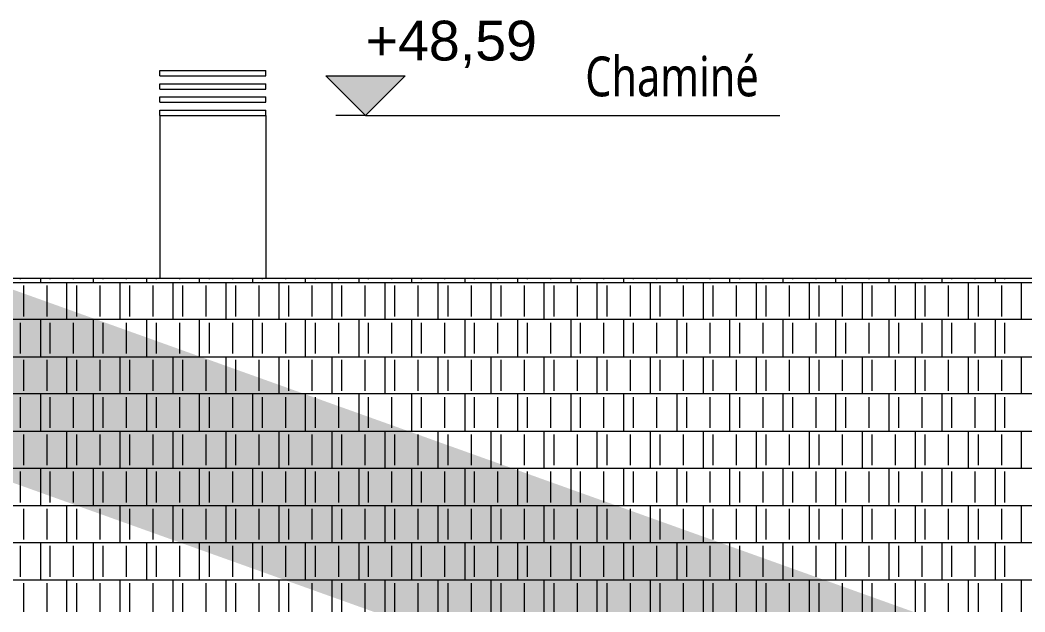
# Model space of a CAD drawing. Header units: metres. Extents: x -111189 to -108577, y -72951 to -72647.
# Drawn here: x -108748.926 to -108745.137, y -72935.468 to -72933.237 of the extents above; entities that cross this region are included whole.
import ezdxf

# ---------------------------------------------------------------- set-up
doc = ezdxf.new("R2010")
doc.units = ezdxf.units.M
doc.header["$MEASUREMENT"] = 0
for name, color, linetype in [('00 - TEXTO GERAL', 7, 'Continuous'), ('02 - ESTRADAS', 7, 'Continuous'), ('03 - COBERTURA', 7, 'Continuous'), ('03 - LAJES', 7, 'Continuous'), ('05 - PAREDES..35', 7, 'Continuous'), ('05 - VIGA', 7, 'Continuous'), ('12 - COTAS GERAIS', 7, 'Continuous')]:
    doc.layers.add(name, color=color, linetype=linetype)
doc.styles.add('ESTILO_GERADO_4', font='malgunsl.ttf', dxfattribs={"width": 0.8})
doc.styles.add('ESTILO_GERADO_7', font='')
doc.styles.get('ESTILO_GERADO_7').set_extended_font_data('Helvetica')
doc.dimstyles.new('ESTILO_GERADO__5', dxfattribs={"dimtxt": 0.15, "dimasz": 0.114, "dimexe": 0.18, "dimexo": 0.0625, "dimgap": 0, "dimtad": 1, "dimzin": 0, "dimdsep": 46, "dimtxsty": 'ESTILO_GERADO_7', "dimblk": 'ARROWHEAD_2', "dimblk1": 'ARROWHEAD_2', "dimblk2": 'ARROWHEAD_2', "dimcen": 0.09, "dimse1": 1, "dimse2": 1, "dimclrd": 7, "dimclre": 7, "dimclrt": 7, "dimadec": 0, "dimazin": 0, "dimtfac": 1, "dimtdec": 4, "dimtmove": 0, "dimatfit": 3, "dimfxl": 1, "dimtolj": 1, "dimtzin": 0, "dimarcsym": 0})

# ---------------------------------------------------------------- blocks, each defined once
blk = doc.blocks.new('*X2869', base_point=(-108919.2794, -72941.9624))
at = {"layer": '05 - PAREDES..35', "color": 7, "linetype": 'Continuous', "lineweight": 13}
for p, q in [((-108749.2494, -72934.2256), (-108748.8494, -72934.2256)), ((-108748.9244, -72934.2135), (-108748.9244, -72934.2103)), ((-108748.8494, -72934.2103), (-108748.8494, -72934.2256)), ((-108748.8494, -72934.2256), (-108748.4494, -72934.2256)), ((-108748.8124, -72934.2135), (-108748.8124, -72934.2103)), ((-108748.7494, -72934.3658), (-108748.7494, -72934.2256)), ((-108748.7244, -72934.2135), (-108748.7244, -72934.2103)), ((-108748.6494, -72934.2256), (-108748.6494, -72934.2103)), ((-108748.6124, -72934.2135), (-108748.6124, -72934.2103)), ((-108748.5494, -72934.3658), (-108748.5494, -72934.2256)), ((-108748.5244, -72934.2135), (-108748.5244, -72934.2103)), ((-108748.4494, -72934.2103), (-108748.4494, -72934.2256)), ((-108748.4494, -72934.2256), (-108748.0494, -72934.2256)), ((-108748.4124, -72934.2135), (-108748.4124, -72934.2103)), ((-108748.3494, -72934.3658), (-108748.3494, -72934.2256)), ((-108748.3244, -72934.2135), (-108748.3244, -72934.2103)), ((-108748.2494, -72934.2256), (-108748.2494, -72934.2103)), ((-108748.2124, -72934.2135), (-108748.2124, -72934.2103)), ((-108748.1494, -72934.3658), (-108748.1494, -72934.2256)), ((-108748.1244, -72934.2135), (-108748.1244, -72934.2103)), ((-108748.0494, -72934.2103), (-108748.0494, -72934.2256)), ((-108748.0494, -72934.2256), (-108747.6494, -72934.2256)), ((-108748.0124, -72934.2135), (-108748.0124, -72934.2103)), ((-108747.9494, -72934.3658), (-108747.9494, -72934.2256)), ((-108747.9244, -72934.2135), (-108747.9244, -72934.2103)), ((-108747.8494, -72934.2256), (-108747.8494, -72934.2103)), ((-108747.8124, -72934.2135), (-108747.8124, -72934.2103)), ((-108747.7494, -72934.3658), (-108747.7494, -72934.2256)), ((-108747.7244, -72934.2135), (-108747.7244, -72934.2103)), ((-108747.6494, -72934.2103), (-108747.6494, -72934.2256)), ((-108747.6494, -72934.2256), (-108747.2494, -72934.2256)), ((-108747.6124, -72934.2135), (-108747.6124, -72934.2103)), ((-108747.5494, -72934.3658), (-108747.5494, -72934.2256)), ((-108747.5244, -72934.2135), (-108747.5244, -72934.2103)), ((-108747.4494, -72934.2256), (-108747.4494, -72934.2103)), ((-108747.4124, -72934.2135), (-108747.4124, -72934.2103)), ((-108747.3494, -72934.3658), (-108747.3494, -72934.2256)), ((-108747.3244, -72934.2135), (-108747.3244, -72934.2103)), ((-108747.2494, -72934.2103), (-108747.2494, -72934.2256)), ((-108747.2494, -72934.2256), (-108746.8494, -72934.2256)), ((-108747.2124, -72934.2135), (-108747.2124, -72934.2103)), ((-108747.1494, -72934.3658), (-108747.1494, -72934.2256)), ((-108747.1244, -72934.2135), (-108747.1244, -72934.2103)), ((-108747.0494, -72934.2256), (-108747.0494, -72934.2103)), ((-108747.0124, -72934.2135), (-108747.0124, -72934.2103)), ((-108746.9494, -72934.3658), (-108746.9494, -72934.2256)), ((-108746.9244, -72934.2135), (-108746.9244, -72934.2103)), ((-108746.8494, -72934.2103), (-108746.8494, -72934.2256)), ((-108746.8494, -72934.2256), (-108746.4494, -72934.2256)), ((-108746.8124, -72934.2135), (-108746.8124, -72934.2103)), ((-108746.7494, -72934.3658), (-108746.7494, -72934.2256)), ((-108746.7244, -72934.2135), (-108746.7244, -72934.2103)), ((-108746.6494, -72934.2256), (-108746.6494, -72934.2103)), ((-108746.6124, -72934.2135), (-108746.6124, -72934.2103)), ((-108746.5494, -72934.3658), (-108746.5494, -72934.2256)), ((-108746.5244, -72934.2135), (-108746.5244, -72934.2103)), ((-108746.4494, -72934.2103), (-108746.4494, -72934.2256)), ((-108746.4494, -72934.2256), (-108746.0494, -72934.2256)), ((-108746.4124, -72934.2135), (-108746.4124, -72934.2103)), ((-108746.3494, -72934.3658), (-108746.3494, -72934.2256)), ((-108746.3244, -72934.2135), (-108746.3244, -72934.2103)), ((-108746.2494, -72934.2256), (-108746.2494, -72934.2103)), ((-108746.2124, -72934.2135), (-108746.2124, -72934.2103)), ((-108746.1494, -72934.3658), (-108746.1494, -72934.2256)), ((-108746.1244, -72934.2135), (-108746.1244, -72934.2103)), ((-108746.0494, -72934.2103), (-108746.0494, -72934.2256)), ((-108746.0494, -72934.2256), (-108745.6494, -72934.2256)), ((-108746.0124, -72934.2135), (-108746.0124, -72934.2103)), ((-108745.9494, -72934.3658), (-108745.9494, -72934.2256)), ((-108745.9244, -72934.2135), (-108745.9244, -72934.2103)), ((-108745.8494, -72934.2256), (-108745.8494, -72934.2103)), ((-108745.8124, -72934.2135), (-108745.8124, -72934.2103)), ((-108745.7494, -72934.3658), (-108745.7494, -72934.2256)), ((-108745.7244, -72934.2135), (-108745.7244, -72934.2103)), ((-108745.6494, -72934.2103), (-108745.6494, -72934.2256)), ((-108745.6494, -72934.2256), (-108745.2494, -72934.2256)), ((-108745.6124, -72934.2135), (-108745.6124, -72934.2103)), ((-108745.5494, -72934.3658), (-108745.5494, -72934.2256)), ((-108745.5244, -72934.2135), (-108745.5244, -72934.2103)), ((-108745.4494, -72934.2256), (-108745.4494, -72934.2103)), ((-108745.4124, -72934.2135), (-108745.4124, -72934.2103)), ((-108745.3494, -72934.3658), (-108745.3494, -72934.2256)), ((-108745.3244, -72934.2135), (-108745.3244, -72934.2103)), ((-108745.2494, -72934.2103), (-108745.2494, -72934.2256)), ((-108745.2494, -72934.2256), (-108744.8494, -72934.2256)), ((-108745.2124, -72934.2135), (-108745.2124, -72934.2103)), ((-108745.1494, -72934.3658), (-108745.1494, -72934.2256)), ((-108748.9124, -72934.3538), (-108748.9124, -72934.2376)), ((-108748.8244, -72934.3538), (-108748.8244, -72934.2376)), ((-108748.7124, -72934.3538), (-108748.7124, -72934.2376)), ((-108748.6244, -72934.3538), (-108748.6244, -72934.2376)), ((-108748.5124, -72934.3538), (-108748.5124, -72934.2376)), ((-108748.4244, -72934.3538), (-108748.4244, -72934.2376)), ((-108748.3124, -72934.3538), (-108748.3124, -72934.2376)), ((-108748.2244, -72934.3538), (-108748.2244, -72934.2376)), ((-108748.1124, -72934.3538), (-108748.1124, -72934.2376)), ((-108748.0244, -72934.3538), (-108748.0244, -72934.2376)), ((-108747.9124, -72934.3538), (-108747.9124, -72934.2376)), ((-108747.8244, -72934.3538), (-108747.8244, -72934.2376)), ((-108747.7124, -72934.3538), (-108747.7124, -72934.2376)), ((-108747.6244, -72934.3538), (-108747.6244, -72934.2376)), ((-108747.5124, -72934.3538), (-108747.5124, -72934.2376)), ((-108747.4244, -72934.3538), (-108747.4244, -72934.2376)), ((-108747.3124, -72934.3538), (-108747.3124, -72934.2376)), ((-108747.2244, -72934.3538), (-108747.2244, -72934.2376)), ((-108747.1124, -72934.3538), (-108747.1124, -72934.2376)), ((-108747.0244, -72934.3538), (-108747.0244, -72934.2376)), ((-108746.9124, -72934.3538), (-108746.9124, -72934.2376)), ((-108746.8244, -72934.3538), (-108746.8244, -72934.2376)), ((-108746.7124, -72934.3538), (-108746.7124, -72934.2376)), ((-108746.6244, -72934.3538), (-108746.6244, -72934.2376)), ((-108746.5124, -72934.3538), (-108746.5124, -72934.2376)), ((-108746.4244, -72934.3538), (-108746.4244, -72934.2376)), ((-108746.3124, -72934.3538), (-108746.3124, -72934.2376)), ((-108746.2244, -72934.3538), (-108746.2244, -72934.2376)), ((-108746.1124, -72934.3538), (-108746.1124, -72934.2376)), ((-108746.0244, -72934.3538), (-108746.0244, -72934.2376)), ((-108745.9124, -72934.3538), (-108745.9124, -72934.2376)), ((-108745.8244, -72934.3538), (-108745.8244, -72934.2376)), ((-108745.7124, -72934.3538), (-108745.7124, -72934.2376)), ((-108745.6244, -72934.3538), (-108745.6244, -72934.2376)), ((-108745.5124, -72934.3538), (-108745.5124, -72934.2376)), ((-108745.4244, -72934.3538), (-108745.4244, -72934.2376)), ((-108745.3124, -72934.3538), (-108745.3124, -72934.2376)), ((-108745.2244, -72934.3538), (-108745.2244, -72934.2376)), ((-108748.8494, -72934.3658), (-108749.2494, -72934.3658)), ((-108748.9244, -72934.494), (-108748.9244, -72934.3779)), ((-108748.4494, -72934.3658), (-108748.8494, -72934.3658)), ((-108748.8494, -72934.3658), (-108748.8494, -72934.5061)), ((-108748.8124, -72934.494), (-108748.8124, -72934.3779)), ((-108748.7244, -72934.494), (-108748.7244, -72934.3779)), ((-108748.6494, -72934.5061), (-108748.6494, -72934.3658)), ((-108748.6124, -72934.494), (-108748.6124, -72934.3779)), ((-108748.5244, -72934.494), (-108748.5244, -72934.3779)), ((-108748.0494, -72934.3658), (-108748.4494, -72934.3658)), ((-108748.4494, -72934.3658), (-108748.4494, -72934.5061)), ((-108748.4124, -72934.494), (-108748.4124, -72934.3779)), ((-108748.3244, -72934.494), (-108748.3244, -72934.3779)), ((-108748.2494, -72934.5061), (-108748.2494, -72934.3658)), ((-108748.2124, -72934.494), (-108748.2124, -72934.3779)), ((-108748.1244, -72934.494), (-108748.1244, -72934.3779)), ((-108747.6494, -72934.3658), (-108748.0494, -72934.3658)), ((-108748.0494, -72934.3658), (-108748.0494, -72934.5061)), ((-108748.0124, -72934.494), (-108748.0124, -72934.3779)), ((-108747.9244, -72934.494), (-108747.9244, -72934.3779)), ((-108747.8494, -72934.5061), (-108747.8494, -72934.3658)), ((-108747.8124, -72934.494), (-108747.8124, -72934.3779)), ((-108747.7244, -72934.494), (-108747.7244, -72934.3779)), ((-108747.2494, -72934.3658), (-108747.6494, -72934.3658)), ((-108747.6494, -72934.3658), (-108747.6494, -72934.5061)), ((-108747.6124, -72934.494), (-108747.6124, -72934.3779)), ((-108747.5244, -72934.494), (-108747.5244, -72934.3779)), ((-108747.4494, -72934.5061), (-108747.4494, -72934.3658)), ((-108747.4124, -72934.494), (-108747.4124, -72934.3779)), ((-108747.3244, -72934.494), (-108747.3244, -72934.3779)), ((-108746.8494, -72934.3658), (-108747.2494, -72934.3658)), ((-108747.2494, -72934.3658), (-108747.2494, -72934.5061)), ((-108747.2124, -72934.494), (-108747.2124, -72934.3779)), ((-108747.1244, -72934.494), (-108747.1244, -72934.3779)), ((-108747.0494, -72934.5061), (-108747.0494, -72934.3658)), ((-108747.0124, -72934.494), (-108747.0124, -72934.3779)), ((-108746.9244, -72934.494), (-108746.9244, -72934.3779)), ((-108746.4494, -72934.3658), (-108746.8494, -72934.3658)), ((-108746.8494, -72934.3658), (-108746.8494, -72934.5061)), ((-108746.8124, -72934.494), (-108746.8124, -72934.3779)), ((-108746.7244, -72934.494), (-108746.7244, -72934.3779)), ((-108746.6494, -72934.5061), (-108746.6494, -72934.3658)), ((-108746.6124, -72934.494), (-108746.6124, -72934.3779)), ((-108746.5244, -72934.494), (-108746.5244, -72934.3779)), ((-108746.0494, -72934.3658), (-108746.4494, -72934.3658)), ((-108746.4494, -72934.3658), (-108746.4494, -72934.5061)), ((-108746.4124, -72934.494), (-108746.4124, -72934.3779)), ((-108746.3244, -72934.494), (-108746.3244, -72934.3779)), ((-108746.2494, -72934.5061), (-108746.2494, -72934.3658)), ((-108746.2124, -72934.494), (-108746.2124, -72934.3779)), ((-108746.1244, -72934.494), (-108746.1244, -72934.3779)), ((-108745.6494, -72934.3658), (-108746.0494, -72934.3658)), ((-108746.0494, -72934.3658), (-108746.0494, -72934.5061)), ((-108746.0124, -72934.494), (-108746.0124, -72934.3779)), ((-108745.9244, -72934.494), (-108745.9244, -72934.3779)), ((-108745.8494, -72934.5061), (-108745.8494, -72934.3658)), ((-108745.8124, -72934.494), (-108745.8124, -72934.3779)), ((-108745.7244, -72934.494), (-108745.7244, -72934.3779)), ((-108745.2494, -72934.3658), (-108745.6494, -72934.3658)), ((-108745.6494, -72934.3658), (-108745.6494, -72934.5061)), ((-108745.6124, -72934.494), (-108745.6124, -72934.3779)), ((-108745.5244, -72934.494), (-108745.5244, -72934.3779)), ((-108745.4494, -72934.5061), (-108745.4494, -72934.3658)), ((-108745.4124, -72934.494), (-108745.4124, -72934.3779)), ((-108745.3244, -72934.494), (-108745.3244, -72934.3779)), ((-108744.8494, -72934.3658), (-108745.2494, -72934.3658)), ((-108745.2494, -72934.3658), (-108745.2494, -72934.5061)), ((-108745.2124, -72934.494), (-108745.2124, -72934.3779)), ((-108749.2494, -72934.5061), (-108748.8494, -72934.5061)), ((-108748.9124, -72934.6343), (-108748.9124, -72934.5181)), ((-108748.8494, -72934.5061), (-108748.4494, -72934.5061)), ((-108748.8244, -72934.6343), (-108748.8244, -72934.5181)), ((-108748.7494, -72934.6463), (-108748.7494, -72934.5061)), ((-108748.7124, -72934.6343), (-108748.7124, -72934.5181)), ((-108748.6244, -72934.6343), (-108748.6244, -72934.5181)), ((-108748.5494, -72934.6463), (-108748.5494, -72934.5061)), ((-108748.5124, -72934.6343), (-108748.5124, -72934.5181)), ((-108748.4494, -72934.5061), (-108748.0494, -72934.5061)), ((-108748.4244, -72934.6343), (-108748.4244, -72934.5181)), ((-108748.3494, -72934.6463), (-108748.3494, -72934.5061)), ((-108748.3124, -72934.6343), (-108748.3124, -72934.5181)), ((-108748.2244, -72934.6343), (-108748.2244, -72934.5181)), ((-108748.1494, -72934.6463), (-108748.1494, -72934.5061)), ((-108748.1124, -72934.6343), (-108748.1124, -72934.5181)), ((-108748.0494, -72934.5061), (-108747.6494, -72934.5061)), ((-108748.0244, -72934.6343), (-108748.0244, -72934.5181)), ((-108747.9494, -72934.6463), (-108747.9494, -72934.5061)), ((-108747.9124, -72934.6343), (-108747.9124, -72934.5181)), ((-108747.8244, -72934.6343), (-108747.8244, -72934.5181)), ((-108747.7494, -72934.6463), (-108747.7494, -72934.5061)), ((-108747.7124, -72934.6343), (-108747.7124, -72934.5181)), ((-108747.6494, -72934.5061), (-108747.2494, -72934.5061)), ((-108747.6244, -72934.6343), (-108747.6244, -72934.5181)), ((-108747.5494, -72934.6463), (-108747.5494, -72934.5061)), ((-108747.5124, -72934.6343), (-108747.5124, -72934.5181)), ((-108747.4244, -72934.6343), (-108747.4244, -72934.5181)), ((-108747.3494, -72934.6463), (-108747.3494, -72934.5061)), ((-108747.3124, -72934.6343), (-108747.3124, -72934.5181)), ((-108747.2494, -72934.5061), (-108746.8494, -72934.5061)), ((-108747.2244, -72934.6343), (-108747.2244, -72934.5181)), ((-108747.1494, -72934.6463), (-108747.1494, -72934.5061)), ((-108747.1124, -72934.6343), (-108747.1124, -72934.5181)), ((-108747.0244, -72934.6343), (-108747.0244, -72934.5181)), ((-108746.9494, -72934.6463), (-108746.9494, -72934.5061)), ((-108746.9124, -72934.6343), (-108746.9124, -72934.5181)), ((-108746.8494, -72934.5061), (-108746.4494, -72934.5061)), ((-108746.8244, -72934.6343), (-108746.8244, -72934.5181)), ((-108746.7494, -72934.6463), (-108746.7494, -72934.5061)), ((-108746.7124, -72934.6343), (-108746.7124, -72934.5181)), ((-108746.6244, -72934.6343), (-108746.6244, -72934.5181)), ((-108746.5494, -72934.6463), (-108746.5494, -72934.5061)), ((-108746.5124, -72934.6343), (-108746.5124, -72934.5181)), ((-108746.4494, -72934.5061), (-108746.0494, -72934.5061)), ((-108746.4244, -72934.6343), (-108746.4244, -72934.5181)), ((-108746.3494, -72934.6463), (-108746.3494, -72934.5061)), ((-108746.3124, -72934.6343), (-108746.3124, -72934.5181)), ((-108746.2244, -72934.6343), (-108746.2244, -72934.5181)), ((-108746.1494, -72934.6463), (-108746.1494, -72934.5061)), ((-108746.1124, -72934.6343), (-108746.1124, -72934.5181)), ((-108746.0494, -72934.5061), (-108745.6494, -72934.5061)), ((-108746.0244, -72934.6343), (-108746.0244, -72934.5181)), ((-108745.9494, -72934.6463), (-108745.9494, -72934.5061)), ((-108745.9124, -72934.6343), (-108745.9124, -72934.5181)), ((-108745.8244, -72934.6343), (-108745.8244, -72934.5181)), ((-108745.7494, -72934.6463), (-108745.7494, -72934.5061)), ((-108745.7124, -72934.6343), (-108745.7124, -72934.5181)), ((-108745.6494, -72934.5061), (-108745.2494, -72934.5061)), ((-108745.6244, -72934.6343), (-108745.6244, -72934.5181)), ((-108745.5494, -72934.6463), (-108745.5494, -72934.5061)), ((-108745.5124, -72934.6343), (-108745.5124, -72934.5181)), ((-108745.4244, -72934.6343), (-108745.4244, -72934.5181)), ((-108745.3494, -72934.6463), (-108745.3494, -72934.5061)), ((-108745.3124, -72934.6343), (-108745.3124, -72934.5181)), ((-108745.2494, -72934.5061), (-108744.8494, -72934.5061)), ((-108745.2244, -72934.6343), (-108745.2244, -72934.5181)), ((-108745.1494, -72934.6463), (-108745.1494, -72934.5061)), ((-108748.8494, -72934.6463), (-108749.2494, -72934.6463)), ((-108748.9244, -72934.7745), (-108748.9244, -72934.6584)), ((-108748.4494, -72934.6463), (-108748.8494, -72934.6463)), ((-108748.8494, -72934.6463), (-108748.8494, -72934.7865)), ((-108748.8124, -72934.7745), (-108748.8124, -72934.6584)), ((-108748.7244, -72934.7745), (-108748.7244, -72934.6584)), ((-108748.6494, -72934.7865), (-108748.6494, -72934.6463)), ((-108748.6124, -72934.7745), (-108748.6124, -72934.6584)), ((-108748.5244, -72934.7745), (-108748.5244, -72934.6584)), ((-108748.0494, -72934.6463), (-108748.4494, -72934.6463)), ((-108748.4494, -72934.6463), (-108748.4494, -72934.7865)), ((-108748.4124, -72934.7745), (-108748.4124, -72934.6584)), ((-108748.3244, -72934.7745), (-108748.3244, -72934.6584)), ((-108748.2494, -72934.7865), (-108748.2494, -72934.6463)), ((-108748.2124, -72934.7745), (-108748.2124, -72934.6584)), ((-108748.1244, -72934.7745), (-108748.1244, -72934.6584)), ((-108747.6494, -72934.6463), (-108748.0494, -72934.6463)), ((-108748.0494, -72934.6463), (-108748.0494, -72934.7865)), ((-108748.0124, -72934.7745), (-108748.0124, -72934.6584)), ((-108747.9244, -72934.7745), (-108747.9244, -72934.6584)), ((-108747.8494, -72934.7865), (-108747.8494, -72934.6463)), ((-108747.8124, -72934.7745), (-108747.8124, -72934.6584)), ((-108747.7244, -72934.7745), (-108747.7244, -72934.6584)), ((-108747.2494, -72934.6463), (-108747.6494, -72934.6463)), ((-108747.6494, -72934.6463), (-108747.6494, -72934.7865)), ((-108747.6124, -72934.7745), (-108747.6124, -72934.6584)), ((-108747.5244, -72934.7745), (-108747.5244, -72934.6584)), ((-108747.4494, -72934.7865), (-108747.4494, -72934.6463)), ((-108747.4124, -72934.7745), (-108747.4124, -72934.6584)), ((-108747.3244, -72934.7745), (-108747.3244, -72934.6584)), ((-108746.8494, -72934.6463), (-108747.2494, -72934.6463)), ((-108747.2494, -72934.6463), (-108747.2494, -72934.7865)), ((-108747.2124, -72934.7745), (-108747.2124, -72934.6584)), ((-108747.1244, -72934.7745), (-108747.1244, -72934.6584)), ((-108747.0494, -72934.7865), (-108747.0494, -72934.6463)), ((-108747.0124, -72934.7745), (-108747.0124, -72934.6584)), ((-108746.9244, -72934.7745), (-108746.9244, -72934.6584)), ((-108746.4494, -72934.6463), (-108746.8494, -72934.6463)), ((-108746.8494, -72934.6463), (-108746.8494, -72934.7865)), ((-108746.8124, -72934.7745), (-108746.8124, -72934.6584)), ((-108746.7244, -72934.7745), (-108746.7244, -72934.6584)), ((-108746.6494, -72934.7865), (-108746.6494, -72934.6463)), ((-108746.6124, -72934.7745), (-108746.6124, -72934.6584)), ((-108746.5244, -72934.7745), (-108746.5244, -72934.6584)), ((-108746.0494, -72934.6463), (-108746.4494, -72934.6463)), ((-108746.4494, -72934.6463), (-108746.4494, -72934.7865)), ((-108746.4124, -72934.7745), (-108746.4124, -72934.6584)), ((-108746.3244, -72934.7745), (-108746.3244, -72934.6584)), ((-108746.2494, -72934.7865), (-108746.2494, -72934.6463)), ((-108746.2124, -72934.7745), (-108746.2124, -72934.6584)), ((-108746.1244, -72934.7745), (-108746.1244, -72934.6584)), ((-108745.6494, -72934.6463), (-108746.0494, -72934.6463)), ((-108746.0494, -72934.6463), (-108746.0494, -72934.7865)), ((-108746.0124, -72934.7745), (-108746.0124, -72934.6584)), ((-108745.9244, -72934.7745), (-108745.9244, -72934.6584)), ((-108745.8494, -72934.7865), (-108745.8494, -72934.6463)), ((-108745.8124, -72934.7745), (-108745.8124, -72934.6584)), ((-108745.7244, -72934.7745), (-108745.7244, -72934.6584)), ((-108745.2494, -72934.6463), (-108745.6494, -72934.6463)), ((-108745.6494, -72934.6463), (-108745.6494, -72934.7865)), ((-108745.6124, -72934.7745), (-108745.6124, -72934.6584)), ((-108745.5244, -72934.7745), (-108745.5244, -72934.6584)), ((-108745.4494, -72934.7865), (-108745.4494, -72934.6463)), ((-108745.4124, -72934.7745), (-108745.4124, -72934.6584)), ((-108745.3244, -72934.7745), (-108745.3244, -72934.6584)), ((-108744.8494, -72934.6463), (-108745.2494, -72934.6463)), ((-108745.2494, -72934.6463), (-108745.2494, -72934.7865)), ((-108745.2124, -72934.7745), (-108745.2124, -72934.6584)), ((-108749.2494, -72934.7865), (-108748.8494, -72934.7865)), ((-108748.8494, -72934.7865), (-108748.4494, -72934.7865)), ((-108748.7494, -72934.9268), (-108748.7494, -72934.7865)), ((-108748.5494, -72934.9268), (-108748.5494, -72934.7865)), ((-108748.4494, -72934.7865), (-108748.0494, -72934.7865)), ((-108748.3494, -72934.9268), (-108748.3494, -72934.7865)), ((-108748.1494, -72934.9268), (-108748.1494, -72934.7865)), ((-108748.0494, -72934.7865), (-108747.6494, -72934.7865)), ((-108747.9494, -72934.9268), (-108747.9494, -72934.7865)), ((-108747.7494, -72934.9268), (-108747.7494, -72934.7865)), ((-108747.6494, -72934.7865), (-108747.2494, -72934.7865)), ((-108747.5494, -72934.9268), (-108747.5494, -72934.7865)), ((-108747.3494, -72934.9268), (-108747.3494, -72934.7865)), ((-108747.2494, -72934.7865), (-108746.8494, -72934.7865)), ((-108747.1494, -72934.9268), (-108747.1494, -72934.7865)), ((-108746.9494, -72934.9268), (-108746.9494, -72934.7865)), ((-108746.8494, -72934.7865), (-108746.4494, -72934.7865)), ((-108746.7494, -72934.9268), (-108746.7494, -72934.7865)), ((-108746.5494, -72934.9268), (-108746.5494, -72934.7865)), ((-108746.4494, -72934.7865), (-108746.0494, -72934.7865)), ((-108746.3494, -72934.9268), (-108746.3494, -72934.7865)), ((-108746.1494, -72934.9268), (-108746.1494, -72934.7865)), ((-108746.0494, -72934.7865), (-108745.6494, -72934.7865)), ((-108745.9494, -72934.9268), (-108745.9494, -72934.7865)), ((-108745.7494, -72934.9268), (-108745.7494, -72934.7865)), ((-108745.6494, -72934.7865), (-108745.2494, -72934.7865)), ((-108745.5494, -72934.9268), (-108745.5494, -72934.7865)), ((-108745.3494, -72934.9268), (-108745.3494, -72934.7865)), ((-108745.2494, -72934.7865), (-108744.8494, -72934.7865)), ((-108745.1494, -72934.9268), (-108745.1494, -72934.7865)), ((-108748.9124, -72934.9147), (-108748.9124, -72934.7986)), ((-108748.8244, -72934.9147), (-108748.8244, -72934.7986)), ((-108748.7124, -72934.9147), (-108748.7124, -72934.7986)), ((-108748.6244, -72934.9147), (-108748.6244, -72934.7986)), ((-108748.5124, -72934.9147), (-108748.5124, -72934.7986)), ((-108748.4244, -72934.9147), (-108748.4244, -72934.7986)), ((-108748.3124, -72934.9147), (-108748.3124, -72934.7986)), ((-108748.2244, -72934.9147), (-108748.2244, -72934.7986)), ((-108748.1124, -72934.9147), (-108748.1124, -72934.7986)), ((-108748.0244, -72934.9147), (-108748.0244, -72934.7986)), ((-108747.9124, -72934.9147), (-108747.9124, -72934.7986)), ((-108747.8244, -72934.9147), (-108747.8244, -72934.7986)), ((-108747.7124, -72934.9147), (-108747.7124, -72934.7986)), ((-108747.6244, -72934.9147), (-108747.6244, -72934.7986)), ((-108747.5124, -72934.9147), (-108747.5124, -72934.7986)), ((-108747.4244, -72934.9147), (-108747.4244, -72934.7986)), ((-108747.3124, -72934.9147), (-108747.3124, -72934.7986)), ((-108747.2244, -72934.9147), (-108747.2244, -72934.7986)), ((-108747.1124, -72934.9147), (-108747.1124, -72934.7986)), ((-108747.0244, -72934.9147), (-108747.0244, -72934.7986)), ((-108746.9124, -72934.9147), (-108746.9124, -72934.7986)), ((-108746.8244, -72934.9147), (-108746.8244, -72934.7986)), ((-108746.7124, -72934.9147), (-108746.7124, -72934.7986)), ((-108746.6244, -72934.9147), (-108746.6244, -72934.7986)), ((-108746.5124, -72934.9147), (-108746.5124, -72934.7986)), ((-108746.4244, -72934.9147), (-108746.4244, -72934.7986)), ((-108746.3124, -72934.9147), (-108746.3124, -72934.7986)), ((-108746.2244, -72934.9147), (-108746.2244, -72934.7986)), ((-108746.1124, -72934.9147), (-108746.1124, -72934.7986)), ((-108746.0244, -72934.9147), (-108746.0244, -72934.7986)), ((-108745.9124, -72934.9147), (-108745.9124, -72934.7986)), ((-108745.8244, -72934.9147), (-108745.8244, -72934.7986)), ((-108745.7124, -72934.9147), (-108745.7124, -72934.7986)), ((-108745.6244, -72934.9147), (-108745.6244, -72934.7986)), ((-108745.5124, -72934.9147), (-108745.5124, -72934.7986)), ((-108745.4244, -72934.9147), (-108745.4244, -72934.7986)), ((-108745.3124, -72934.9147), (-108745.3124, -72934.7986)), ((-108745.2244, -72934.9147), (-108745.2244, -72934.7986)), ((-108748.8494, -72934.9268), (-108749.2494, -72934.9268)), ((-108748.9244, -72935.055), (-108748.9244, -72934.9388)), ((-108748.4494, -72934.9268), (-108748.8494, -72934.9268)), ((-108748.8494, -72934.9268), (-108748.8494, -72935.067)), ((-108748.8124, -72935.055), (-108748.8124, -72934.9388)), ((-108748.7244, -72935.055), (-108748.7244, -72934.9388)), ((-108748.6494, -72935.067), (-108748.6494, -72934.9268)), ((-108748.6124, -72935.055), (-108748.6124, -72934.9388)), ((-108748.5244, -72935.055), (-108748.5244, -72934.9388)), ((-108748.0494, -72934.9268), (-108748.4494, -72934.9268)), ((-108748.4494, -72934.9268), (-108748.4494, -72935.067)), ((-108748.4124, -72935.055), (-108748.4124, -72934.9388)), ((-108748.3244, -72935.055), (-108748.3244, -72934.9388)), ((-108748.2494, -72935.067), (-108748.2494, -72934.9268)), ((-108748.2124, -72935.055), (-108748.2124, -72934.9388)), ((-108748.1244, -72935.055), (-108748.1244, -72934.9388)), ((-108747.6494, -72934.9268), (-108748.0494, -72934.9268)), ((-108748.0494, -72934.9268), (-108748.0494, -72935.067)), ((-108748.0124, -72935.055), (-108748.0124, -72934.9388)), ((-108747.9244, -72935.055), (-108747.9244, -72934.9388)), ((-108747.8494, -72935.067), (-108747.8494, -72934.9268)), ((-108747.8124, -72935.055), (-108747.8124, -72934.9388)), ((-108747.7244, -72935.055), (-108747.7244, -72934.9388)), ((-108747.2494, -72934.9268), (-108747.6494, -72934.9268)), ((-108747.6494, -72934.9268), (-108747.6494, -72935.067)), ((-108747.6124, -72935.055), (-108747.6124, -72934.9388)), ((-108747.5244, -72935.055), (-108747.5244, -72934.9388)), ((-108747.4494, -72935.067), (-108747.4494, -72934.9268)), ((-108747.4124, -72935.055), (-108747.4124, -72934.9388)), ((-108747.3244, -72935.055), (-108747.3244, -72934.9388)), ((-108746.8494, -72934.9268), (-108747.2494, -72934.9268)), ((-108747.2494, -72934.9268), (-108747.2494, -72935.067)), ((-108747.2124, -72935.055), (-108747.2124, -72934.9388)), ((-108747.1244, -72935.055), (-108747.1244, -72934.9388)), ((-108747.0494, -72935.067), (-108747.0494, -72934.9268)), ((-108747.0124, -72935.055), (-108747.0124, -72934.9388)), ((-108746.9244, -72935.055), (-108746.9244, -72934.9388)), ((-108746.4494, -72934.9268), (-108746.8494, -72934.9268)), ((-108746.8494, -72934.9268), (-108746.8494, -72935.067)), ((-108746.8124, -72935.055), (-108746.8124, -72934.9388)), ((-108746.7244, -72935.055), (-108746.7244, -72934.9388)), ((-108746.6494, -72935.067), (-108746.6494, -72934.9268)), ((-108746.6124, -72935.055), (-108746.6124, -72934.9388)), ((-108746.5244, -72935.055), (-108746.5244, -72934.9388)), ((-108746.0494, -72934.9268), (-108746.4494, -72934.9268)), ((-108746.4494, -72934.9268), (-108746.4494, -72935.067)), ((-108746.4124, -72935.055), (-108746.4124, -72934.9388)), ((-108746.3244, -72935.055), (-108746.3244, -72934.9388)), ((-108746.2494, -72935.067), (-108746.2494, -72934.9268)), ((-108746.2124, -72935.055), (-108746.2124, -72934.9388)), ((-108746.1244, -72935.055), (-108746.1244, -72934.9388)), ((-108745.6494, -72934.9268), (-108746.0494, -72934.9268)), ((-108746.0494, -72934.9268), (-108746.0494, -72935.067)), ((-108746.0124, -72935.055), (-108746.0124, -72934.9388)), ((-108745.9244, -72935.055), (-108745.9244, -72934.9388)), ((-108745.8494, -72935.067), (-108745.8494, -72934.9268)), ((-108745.8124, -72935.055), (-108745.8124, -72934.9388)), ((-108745.7244, -72935.055), (-108745.7244, -72934.9388)), ((-108745.2494, -72934.9268), (-108745.6494, -72934.9268)), ((-108745.6494, -72934.9268), (-108745.6494, -72935.067)), ((-108745.6124, -72935.055), (-108745.6124, -72934.9388)), ((-108745.5244, -72935.055), (-108745.5244, -72934.9388)), ((-108745.4494, -72935.067), (-108745.4494, -72934.9268)), ((-108745.4124, -72935.055), (-108745.4124, -72934.9388)), ((-108745.3244, -72935.055), (-108745.3244, -72934.9388)), ((-108744.8494, -72934.9268), (-108745.2494, -72934.9268)), ((-108745.2494, -72934.9268), (-108745.2494, -72935.067)), ((-108745.2124, -72935.055), (-108745.2124, -72934.9388)), ((-108749.2494, -72935.067), (-108748.8494, -72935.067)), ((-108748.9124, -72935.1952), (-108748.9124, -72935.0791)), ((-108748.8494, -72935.067), (-108748.4494, -72935.067)), ((-108748.8244, -72935.1952), (-108748.8244, -72935.0791)), ((-108748.7494, -72935.2073), (-108748.7494, -72935.067)), ((-108748.7124, -72935.1952), (-108748.7124, -72935.0791)), ((-108748.6244, -72935.1952), (-108748.6244, -72935.0791)), ((-108748.5494, -72935.2073), (-108748.5494, -72935.067)), ((-108748.5124, -72935.1952), (-108748.5124, -72935.0791)), ((-108748.4494, -72935.067), (-108748.0494, -72935.067)), ((-108748.4244, -72935.1952), (-108748.4244, -72935.0791)), ((-108748.3494, -72935.2073), (-108748.3494, -72935.067)), ((-108748.3124, -72935.1952), (-108748.3124, -72935.0791)), ((-108748.2244, -72935.1952), (-108748.2244, -72935.0791)), ((-108748.1494, -72935.2073), (-108748.1494, -72935.067)), ((-108748.1124, -72935.1952), (-108748.1124, -72935.0791)), ((-108748.0494, -72935.067), (-108747.6494, -72935.067)), ((-108748.0244, -72935.1952), (-108748.0244, -72935.0791)), ((-108747.9494, -72935.2073), (-108747.9494, -72935.067)), ((-108747.9124, -72935.1952), (-108747.9124, -72935.0791)), ((-108747.8244, -72935.1952), (-108747.8244, -72935.0791)), ((-108747.7494, -72935.2073), (-108747.7494, -72935.067)), ((-108747.7124, -72935.1952), (-108747.7124, -72935.0791)), ((-108747.6494, -72935.067), (-108747.2494, -72935.067)), ((-108747.6244, -72935.1952), (-108747.6244, -72935.0791)), ((-108747.5494, -72935.2073), (-108747.5494, -72935.067)), ((-108747.5124, -72935.1952), (-108747.5124, -72935.0791)), ((-108747.4244, -72935.1952), (-108747.4244, -72935.0791)), ((-108747.3494, -72935.2073), (-108747.3494, -72935.067)), ((-108747.3124, -72935.1952), (-108747.3124, -72935.0791)), ((-108747.2494, -72935.067), (-108746.8494, -72935.067)), ((-108747.2244, -72935.1952), (-108747.2244, -72935.0791)), ((-108747.1494, -72935.2073), (-108747.1494, -72935.067)), ((-108747.1124, -72935.1952), (-108747.1124, -72935.0791)), ((-108747.0244, -72935.1952), (-108747.0244, -72935.0791)), ((-108746.9494, -72935.2073), (-108746.9494, -72935.067)), ((-108746.9124, -72935.1952), (-108746.9124, -72935.0791)), ((-108746.8494, -72935.067), (-108746.4494, -72935.067)), ((-108746.8244, -72935.1952), (-108746.8244, -72935.0791)), ((-108746.7494, -72935.2073), (-108746.7494, -72935.067)), ((-108746.7124, -72935.1952), (-108746.7124, -72935.0791)), ((-108746.6244, -72935.1952), (-108746.6244, -72935.0791)), ((-108746.5494, -72935.2073), (-108746.5494, -72935.067)), ((-108746.5124, -72935.1952), (-108746.5124, -72935.0791)), ((-108746.4494, -72935.067), (-108746.0494, -72935.067)), ((-108746.4244, -72935.1952), (-108746.4244, -72935.0791)), ((-108746.3494, -72935.2073), (-108746.3494, -72935.067)), ((-108746.3124, -72935.1952), (-108746.3124, -72935.0791)), ((-108746.2244, -72935.1952), (-108746.2244, -72935.0791)), ((-108746.1494, -72935.2073), (-108746.1494, -72935.067)), ((-108746.1124, -72935.1952), (-108746.1124, -72935.0791)), ((-108746.0494, -72935.067), (-108745.6494, -72935.067)), ((-108746.0244, -72935.1952), (-108746.0244, -72935.0791)), ((-108745.9494, -72935.2073), (-108745.9494, -72935.067)), ((-108745.9124, -72935.1952), (-108745.9124, -72935.0791)), ((-108745.8244, -72935.1952), (-108745.8244, -72935.0791)), ((-108745.7494, -72935.2073), (-108745.7494, -72935.067)), ((-108745.7124, -72935.1952), (-108745.7124, -72935.0791)), ((-108745.6494, -72935.067), (-108745.2494, -72935.067)), ((-108745.6244, -72935.1952), (-108745.6244, -72935.0791)), ((-108745.5494, -72935.2073), (-108745.5494, -72935.067)), ((-108745.5124, -72935.1952), (-108745.5124, -72935.0791)), ((-108745.4244, -72935.1952), (-108745.4244, -72935.0791)), ((-108745.3494, -72935.2073), (-108745.3494, -72935.067)), ((-108745.3124, -72935.1952), (-108745.3124, -72935.0791)), ((-108745.2494, -72935.067), (-108744.8494, -72935.067)), ((-108745.2244, -72935.1952), (-108745.2244, -72935.0791)), ((-108745.1494, -72935.2073), (-108745.1494, -72935.067)), ((-108748.8494, -72935.2073), (-108749.2494, -72935.2073)), ((-108748.4494, -72935.2073), (-108748.8494, -72935.2073)), ((-108748.8494, -72935.2073), (-108748.8494, -72935.3475)), ((-108748.6494, -72935.3475), (-108748.6494, -72935.2073)), ((-108748.0494, -72935.2073), (-108748.4494, -72935.2073)), ((-108748.4494, -72935.2073), (-108748.4494, -72935.3475)), ((-108748.2494, -72935.3475), (-108748.2494, -72935.2073)), ((-108747.6494, -72935.2073), (-108748.0494, -72935.2073)), ((-108748.0494, -72935.2073), (-108748.0494, -72935.3475)), ((-108747.8494, -72935.3475), (-108747.8494, -72935.2073)), ((-108747.2494, -72935.2073), (-108747.6494, -72935.2073)), ((-108747.6494, -72935.2073), (-108747.6494, -72935.3475)), ((-108747.4494, -72935.3475), (-108747.4494, -72935.2073)), ((-108746.8494, -72935.2073), (-108747.2494, -72935.2073)), ((-108747.2494, -72935.2073), (-108747.2494, -72935.3475)), ((-108747.0494, -72935.3475), (-108747.0494, -72935.2073)), ((-108746.4494, -72935.2073), (-108746.8494, -72935.2073)), ((-108746.8494, -72935.2073), (-108746.8494, -72935.3475)), ((-108746.6494, -72935.3475), (-108746.6494, -72935.2073)), ((-108746.0494, -72935.2073), (-108746.4494, -72935.2073)), ((-108746.4494, -72935.2073), (-108746.4494, -72935.3475)), ((-108746.2494, -72935.3475), (-108746.2494, -72935.2073)), ((-108745.6494, -72935.2073), (-108746.0494, -72935.2073)), ((-108746.0494, -72935.2073), (-108746.0494, -72935.3475)), ((-108745.8494, -72935.3475), (-108745.8494, -72935.2073)), ((-108745.2494, -72935.2073), (-108745.6494, -72935.2073)), ((-108745.6494, -72935.2073), (-108745.6494, -72935.3475)), ((-108745.4494, -72935.3475), (-108745.4494, -72935.2073)), ((-108744.8494, -72935.2073), (-108745.2494, -72935.2073)), ((-108745.2494, -72935.2073), (-108745.2494, -72935.3475)), ((-108748.9244, -72935.3355), (-108748.9244, -72935.2193)), ((-108748.8124, -72935.3355), (-108748.8124, -72935.2193)), ((-108748.7244, -72935.3355), (-108748.7244, -72935.2193)), ((-108748.6124, -72935.3355), (-108748.6124, -72935.2193)), ((-108748.5244, -72935.3355), (-108748.5244, -72935.2193)), ((-108748.4124, -72935.3355), (-108748.4124, -72935.2193)), ((-108748.3244, -72935.3355), (-108748.3244, -72935.2193)), ((-108748.2124, -72935.3355), (-108748.2124, -72935.2193)), ((-108748.1244, -72935.3355), (-108748.1244, -72935.2193)), ((-108748.0124, -72935.3355), (-108748.0124, -72935.2193)), ((-108747.9244, -72935.3355), (-108747.9244, -72935.2193)), ((-108747.8124, -72935.3355), (-108747.8124, -72935.2193)), ((-108747.7244, -72935.3355), (-108747.7244, -72935.2193)), ((-108747.6124, -72935.3355), (-108747.6124, -72935.2193)), ((-108747.5244, -72935.3355), (-108747.5244, -72935.2193)), ((-108747.4124, -72935.3355), (-108747.4124, -72935.2193)), ((-108747.3244, -72935.3355), (-108747.3244, -72935.2193)), ((-108747.2124, -72935.3355), (-108747.2124, -72935.2193)), ((-108747.1244, -72935.3355), (-108747.1244, -72935.2193)), ((-108747.0124, -72935.3355), (-108747.0124, -72935.2193)), ((-108746.9244, -72935.3355), (-108746.9244, -72935.2193)), ((-108746.8124, -72935.3355), (-108746.8124, -72935.2193)), ((-108746.7244, -72935.3355), (-108746.7244, -72935.2193)), ((-108746.6124, -72935.3355), (-108746.6124, -72935.2193)), ((-108746.5244, -72935.3355), (-108746.5244, -72935.2193)), ((-108746.4124, -72935.3355), (-108746.4124, -72935.2193)), ((-108746.3244, -72935.3355), (-108746.3244, -72935.2193)), ((-108746.2124, -72935.3355), (-108746.2124, -72935.2193)), ((-108746.1244, -72935.3355), (-108746.1244, -72935.2193)), ((-108746.0124, -72935.3355), (-108746.0124, -72935.2193)), ((-108745.9244, -72935.3355), (-108745.9244, -72935.2193)), ((-108745.8124, -72935.3355), (-108745.8124, -72935.2193)), ((-108745.7244, -72935.3355), (-108745.7244, -72935.2193)), ((-108745.6124, -72935.3355), (-108745.6124, -72935.2193)), ((-108745.5244, -72935.3355), (-108745.5244, -72935.2193)), ((-108745.4124, -72935.3355), (-108745.4124, -72935.2193)), ((-108745.3244, -72935.3355), (-108745.3244, -72935.2193)), ((-108745.2124, -72935.3355), (-108745.2124, -72935.2193)), ((-108749.2494, -72935.3475), (-108748.8494, -72935.3475)), ((-108748.9124, -72935.4679), (-108748.9124, -72935.3596)), ((-108748.8494, -72935.3475), (-108748.4494, -72935.3475)), ((-108748.8244, -72935.4679), (-108748.8244, -72935.3596)), ((-108748.7494, -72935.4679), (-108748.7494, -72935.3475)), ((-108748.7124, -72935.4679), (-108748.7124, -72935.3596)), ((-108748.6244, -72935.4679), (-108748.6244, -72935.3596)), ((-108748.5494, -72935.4679), (-108748.5494, -72935.3475)), ((-108748.5124, -72935.4679), (-108748.5124, -72935.3596)), ((-108748.4494, -72935.3475), (-108748.0494, -72935.3475)), ((-108748.4244, -72935.4679), (-108748.4244, -72935.3596)), ((-108748.3494, -72935.4679), (-108748.3494, -72935.3475)), ((-108748.3124, -72935.4679), (-108748.3124, -72935.3596)), ((-108748.2244, -72935.4679), (-108748.2244, -72935.3596)), ((-108748.1494, -72935.4679), (-108748.1494, -72935.3475)), ((-108748.1124, -72935.4679), (-108748.1124, -72935.3596)), ((-108748.0494, -72935.3475), (-108747.6494, -72935.3475)), ((-108748.0244, -72935.4679), (-108748.0244, -72935.3596)), ((-108747.9494, -72935.4679), (-108747.9494, -72935.3475)), ((-108747.9124, -72935.4679), (-108747.9124, -72935.3596)), ((-108747.8244, -72935.4679), (-108747.8244, -72935.3596)), ((-108747.7494, -72935.4679), (-108747.7494, -72935.3475)), ((-108747.7124, -72935.4679), (-108747.7124, -72935.3596)), ((-108747.6494, -72935.3475), (-108747.2494, -72935.3475)), ((-108747.6244, -72935.4679), (-108747.6244, -72935.3596)), ((-108747.5494, -72935.4679), (-108747.5494, -72935.3475)), ((-108747.5124, -72935.4679), (-108747.5124, -72935.3596)), ((-108747.4244, -72935.4679), (-108747.4244, -72935.3596)), ((-108747.3494, -72935.4679), (-108747.3494, -72935.3475)), ((-108747.3124, -72935.4679), (-108747.3124, -72935.3596)), ((-108747.2494, -72935.3475), (-108746.8494, -72935.3475)), ((-108747.2244, -72935.4679), (-108747.2244, -72935.3596)), ((-108747.1494, -72935.4679), (-108747.1494, -72935.3475)), ((-108747.1124, -72935.4679), (-108747.1124, -72935.3596)), ((-108747.0244, -72935.4679), (-108747.0244, -72935.3596)), ((-108746.9494, -72935.4679), (-108746.9494, -72935.3475)), ((-108746.9124, -72935.4679), (-108746.9124, -72935.3596)), ((-108746.8494, -72935.3475), (-108746.4494, -72935.3475)), ((-108746.8244, -72935.4679), (-108746.8244, -72935.3596)), ((-108746.7494, -72935.4679), (-108746.7494, -72935.3475)), ((-108746.7124, -72935.4679), (-108746.7124, -72935.3596)), ((-108746.6244, -72935.4679), (-108746.6244, -72935.3596)), ((-108746.5494, -72935.4679), (-108746.5494, -72935.3475)), ((-108746.5124, -72935.4679), (-108746.5124, -72935.3596)), ((-108746.4494, -72935.3475), (-108746.0494, -72935.3475)), ((-108746.4244, -72935.4679), (-108746.4244, -72935.3596)), ((-108746.3494, -72935.4679), (-108746.3494, -72935.3475)), ((-108746.3124, -72935.4679), (-108746.3124, -72935.3596)), ((-108746.2244, -72935.4679), (-108746.2244, -72935.3596)), ((-108746.1494, -72935.4679), (-108746.1494, -72935.3475)), ((-108746.1124, -72935.4679), (-108746.1124, -72935.3596)), ((-108746.0494, -72935.3475), (-108745.6494, -72935.3475)), ((-108746.0244, -72935.4679), (-108746.0244, -72935.3596)), ((-108745.9494, -72935.4679), (-108745.9494, -72935.3475)), ((-108745.9124, -72935.4679), (-108745.9124, -72935.3596)), ((-108745.8244, -72935.4679), (-108745.8244, -72935.3596)), ((-108745.7494, -72935.4679), (-108745.7494, -72935.3475)), ((-108745.7124, -72935.4679), (-108745.7124, -72935.3596)), ((-108745.6494, -72935.3475), (-108745.2494, -72935.3475)), ((-108745.6244, -72935.4679), (-108745.6244, -72935.3596)), ((-108745.5494, -72935.4679), (-108745.5494, -72935.3475)), ((-108745.5124, -72935.4679), (-108745.5124, -72935.3596)), ((-108745.4244, -72935.4679), (-108745.4244, -72935.3596)), ((-108745.3494, -72935.4679), (-108745.3494, -72935.3475)), ((-108745.3124, -72935.4679), (-108745.3124, -72935.3596)), ((-108745.2494, -72935.3475), (-108744.8494, -72935.3475)), ((-108745.2244, -72935.4679), (-108745.2244, -72935.3596)), ((-108745.1494, -72935.4679), (-108745.1494, -72935.3475))]:
    blk.add_line(p, q, dxfattribs=at)
blk = doc.blocks.new('Corte Elem_2107_1', base_point=(-108919.2794, -72941.9624))
at = {"layer": '05 - PAREDES..35', "linetype": 'Continuous', "lineweight": 13}
h = blk.add_hatch(dxfattribs=at)
h.set_pattern_fill('DOTS_0001', color=251, style=0, pattern_type=2)
h.set_pattern_definition([(360, (-108919.279413, -72941.96242), (0.021783658, 0.043567315), [0, -0.043567315])])
h.paths.add_polyline_path([(-108751.1078, -72934.2103), (-108747.592, -72935.4679), (-108745.5568, -72935.4679), (-108749.0727, -72934.2103)])
at = {"layer": '05 - PAREDES..35', "lineweight": 0}
blk.add_blockref('*X2869', (-108919.2794, -72941.9624), dxfattribs=at)
blk = doc.blocks.new('Corte Elem_2121_1', base_point=(-108919.2794, -72941.9624))
at = {"layer": '03 - COBERTURA', "color": 7, "linetype": 'Continuous', "lineweight": 13}
blk.add_line((-108755.2494, -72934.2103), (-108744.6994, -72934.2103), dxfattribs=at)
blk = doc.blocks.new('Corte Elem_2125_1', base_point=(-108919.2794, -72941.9624))
at = {"layer": '03 - LAJES', "color": 251, "linetype": 'Continuous', "lineweight": 13}
for p, q in [((-108748.3994, -72933.5967), (-108748.3994, -72933.5767)), ((-108748.3994, -72933.5767), (-108747.9994, -72933.5767)), ((-108747.9994, -72933.5967), (-108747.9994, -72933.5767))]:
    blk.add_line(p, q, dxfattribs=at)
blk = doc.blocks.new('Corte Elem_2126_1', base_point=(-108919.2794, -72941.9624))
at = {"layer": '03 - LAJES', "color": 251, "linetype": 'Continuous', "lineweight": 13}
for p, q in [((-108748.3994, -72933.5467), (-108748.3994, -72933.5267)), ((-108748.3994, -72933.5267), (-108747.9994, -72933.5267)), ((-108747.9994, -72933.5467), (-108747.9994, -72933.5267)), ((-108748.3994, -72933.5467), (-108747.9994, -72933.5467))]:
    blk.add_line(p, q, dxfattribs=at)
blk = doc.blocks.new('Corte Elem_2127_1', base_point=(-108919.2794, -72941.9624))
at = {"layer": '03 - LAJES', "color": 251, "linetype": 'Continuous', "lineweight": 13}
for p, q in [((-108748.3994, -72933.4967), (-108748.3994, -72933.4767)), ((-108748.3994, -72933.4767), (-108747.9994, -72933.4767)), ((-108748.3994, -72933.4967), (-108747.9994, -72933.4967)), ((-108747.9994, -72933.4967), (-108747.9994, -72933.4767))]:
    blk.add_line(p, q, dxfattribs=at)
blk = doc.blocks.new('Corte Elem_2128_1', base_point=(-108919.2794, -72941.9624))
at = {"layer": '03 - LAJES', "color": 251, "linetype": 'Continuous', "lineweight": 13}
for p, q in [((-108748.3994, -72933.4467), (-108748.3994, -72933.4267)), ((-108748.3994, -72933.4267), (-108747.9994, -72933.4267)), ((-108747.9994, -72933.4467), (-108747.9994, -72933.4267)), ((-108748.3994, -72933.4467), (-108747.9994, -72933.4467))]:
    blk.add_line(p, q, dxfattribs=at)
blk = doc.blocks.new('Corte Elem_2173_1', base_point=(-108919.2794, -72941.9624))
at = {"layer": '05 - VIGA', "color": 251, "linetype": 'Continuous', "lineweight": 13}
for p, q in [((-108748.3994, -72933.5967), (-108748.3994, -72934.2103)), ((-108748.3994, -72933.5967), (-108747.9994, -72933.5967)), ((-108747.9994, -72933.5967), (-108747.9994, -72934.2103))]:
    blk.add_line(p, q, dxfattribs=at)
blk = doc.blocks.new('Cota_42_1', base_point=(-108747.6236, -72933.5971))
at = {"layer": '12 - COTAS GERAIS', "linetype": 'Continuous', "lineweight": 5}
blk.add_hatch(color=7, dxfattribs=at).paths.add_polyline_path([(-108747.6236, -72933.5971), (-108747.4736, -72933.4471), (-108747.7736, -72933.4471)])
at = {"layer": '12 - COTAS GERAIS', "color": 7, "linetype": 'Continuous', "lineweight": 5}
for p, q in [((-108747.6236, -72933.5971), (-108747.7736, -72933.4471)), ((-108747.7736, -72933.4471), (-108747.4736, -72933.4471)), ((-108747.4736, -72933.4471), (-108747.6236, -72933.5971)), ((-108747.6236, -72933.5971), (-108747.7361, -72933.5971)), ((-108747.6236, -72933.5971), (-108747.5111, -72933.5971))]:
    blk.add_line(p, q, dxfattribs=at)
at = {"layer": '12 - COTAS GERAIS', "color": 7, "lineweight": 5, "insert": (-108747.6236, -72933.4171), "char_height": 0.15, "attachment_point": 7, "style": 'ESTILO_GERADO_7'}
blk.add_mtext('\\A1;{\\pql;\\fHelvetica|b0|i0|c0|p0;\\W1.000000;+48,59}', dxfattribs=at)
blk = doc.blocks.new('*D3129', base_point=(-108919.2794, -72941.9624))
at = {"layer": '12 - COTAS GERAIS', "color": 7, "linetype": 'Continuous', "lineweight": 5, "transparency": 16777216}
for p, q in [((-108743.4192, -72934.2103), (-108743.4192, -72934.137)), ((-108743.3442, -72934.2536), (-108743.4942, -72934.167)), ((-108743.3067, -72934.2103), (-108743.5317, -72934.2103)), ((-108743.4192, -72941.9824), (-108743.4192, -72934.2103)), ((-108743.4942, -72941.9391), (-108743.3442, -72942.0257)), ((-108743.3067, -72941.9824), (-108743.5317, -72941.9824)), ((-108743.4192, -72942.0558), (-108743.4192, -72941.9824))]:
    blk.add_line(p, q, dxfattribs=at)
at = {"layer": '12 - COTAS GERAIS', "color": 7, "lineweight": 5, "transparency": 16777216, "insert": (-108743.4492, -72938.3025), "char_height": 0.15, "attachment_point": 7, "rotation": 90, "style": 'ESTILO_GERADO_7'}
blk.add_mtext('\\A1;{\\pql;\\fHelvetica|b0|i0|c0|p0;\\W1.000000;7,77}', dxfattribs=at)
blk = doc.blocks.new('ARROWHEAD_2')
at = {"color": 0, "linetype": 'Continuous', "lineweight": 0}
for p, q in [((-0.378, -0.655), (0.378, 0.655)), ((0, 0), (-1, 0))]:
    blk.add_line(p, q, dxfattribs=at)

msp = doc.modelspace()

# ---------------------------------------------------------------- linework, layer by layer
at = {"layer": '02 - ESTRADAS', "color": 167, "linetype": 'Continuous', "lineweight": 13}
msp.add_line((-108747.5142, -72933.5971), (-108746.0617, -72933.5971), dxfattribs=at)

# ---------------------------------------------------------------- block references
at = {"layer": '03 - COBERTURA', "lineweight": 0}
msp.add_blockref('Corte Elem_2121_1', (-108919.2794, -72941.9624), dxfattribs=at)
at = {"layer": '03 - LAJES', "lineweight": 0}
for name in ['Corte Elem_2128_1', 'Corte Elem_2127_1', 'Corte Elem_2126_1', 'Corte Elem_2125_1']:
    msp.add_blockref(name, (-108919.2794, -72941.9624), dxfattribs=at)
at = {"layer": '05 - PAREDES..35', "lineweight": 0}
msp.add_blockref('Corte Elem_2107_1', (-108919.2794, -72941.9624), dxfattribs=at)
at = {"layer": '05 - VIGA', "lineweight": 0}
msp.add_blockref('Corte Elem_2173_1', (-108919.2794, -72941.9624), dxfattribs=at)
at = {"layer": '12 - COTAS GERAIS', "color": 7, "linetype": 'Continuous', "lineweight": 5}
msp.add_blockref('Cota_42_1', (-108747.6236, -72933.5971), dxfattribs=at)

# ---------------------------------------------------------------- texts
at = {"layer": '00 - TEXTO GERAL', "color": 251, "linetype": 'Continuous', "lineweight": 9, "insert": (-108746.795, -72933.3743), "char_height": 0.15, "attachment_point": 1, "style": 'ESTILO_GERADO_4'}
msp.add_mtext('\\A1;{\\pql;\\fMalgun Gothic Semilight|b0|i0|c0|p0;\\W0.800000;Chaminé}', dxfattribs=at)

# ---------------------------------------------------------------- dimensions: what is measured, and where the dimension line sits
at = {"layer": '12 - COTAS GERAIS', "color": 7, "linetype": 'Continuous', "lineweight": 5}
dim = msp.add_linear_dim(base=(-108743.4192, -72934.2103), p1=(-108749.5944, -72941.9824), p2=(-108744.7283, -72934.2103), angle=90, dimstyle='ESTILO_GERADO__5', dxfattribs=at)
dim.commit()
dim.dimension.update_dxf_attribs({"geometry": '*D3129', "text_midpoint": (-108743.5242, -72938.1083), "dimtype": 160, "text_rotation": 90})

doc.saveas('drawing.dxf')
